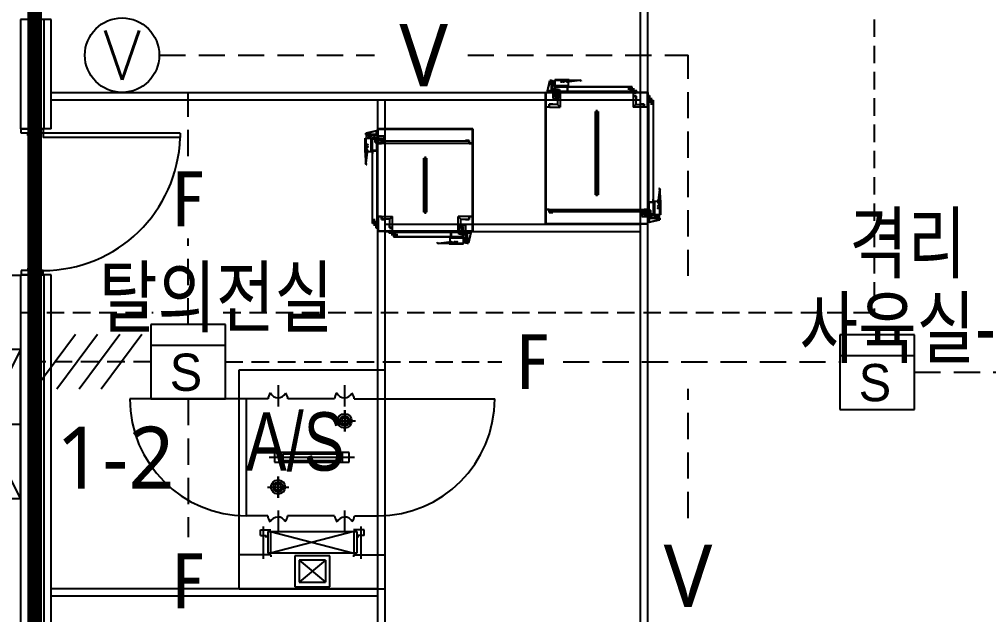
# Model space of a CAD drawing. Header units: millimetres. Extents: x 1710 to 94914, y 1329 to 63037.
# Drawn here: x 25674 to 32318, y 38617 to 42694 of the extents above; entities that cross this region are included whole.
import ezdxf
from ezdxf.enums import TextEntityAlignment as Align

# ---------------------------------------------------------------- set-up
doc = ezdxf.new("R2010")
doc.units = ezdxf.units.MM
doc.header["$LTSCALE"] = 120
doc.linetypes.add('HIDDENX2', pattern=[0.75, 0.5, -0.25])
for name, color, linetype in [('2구역', 6, 'Continuous'), ('6구역', 51, 'Continuous'), ('ARCH', 9, 'Continuous'), ('DET', 2, 'Continuous'), ('DET-S', 2, 'Continuous'), ('exit-l', 3, 'Continuous'), ('fire', 2, 'Continuous'), ('fire-l', 4, 'Continuous'), ('STROBE', 1, 'Continuous')]:
    doc.layers.add(name, color=color, linetype=linetype)
doc.styles.add('GHD', font='')
doc.styles.add('ghs', font='')
doc.styles.get("Standard").update_dxf_attribs({"font": 'SIMPLEX.shx'})
doc.styles.add('SUKWOO', font='malgun.ttf')
doc.styles.add('돋움', font='')
doc.styles.get('GHD').set_extended_font_data('Dotum')
doc.styles.get('ghs').set_extended_font_data('Dotum')
doc.styles.get('돋움').set_extended_font_data('DotumChe')

# ---------------------------------------------------------------- blocks, each defined once
blk = doc.blocks.new('e-01')
at = {"layer": 'DET'}
for p, q in [((1.5, 1.5), (-1.5, 1.5)), ((-1.5, 1.5), (-1.5, -1.5)), ((1.5, -1.5), (1.5, 1.5)), ((1.5, 0.66), (-1.5, 0.66))]:
    blk.add_line(p, q, dxfattribs=at)
at = {"layer": 'DET-S'}
blk.add_line((-1.5, -1.5), (1.5, -1.5), dxfattribs=at)
at = {"layer": 'DET', "color": 1, "style": 'ghs'}
blk.add_text('S', height=1.5, dxfattribs=at).set_placement((-0.745, -1.172))
blk = doc.blocks.new('e-22')
at = {"layer": 'fire', "lineweight": -3}
for p, q in [((4, 4), (-4, 4)), ((-4, 4), (-4, 0)), ((-4, 0), (4, 4)), ((4, 0), (-4, 4)), ((0, 4), (0, 0)), ((4, 0), (4, 4)), ((-4, 0), (4, 0))]:
    blk.add_line(p, q, dxfattribs=at)
blk = doc.blocks.new('e-31')
at = {"layer": 'fire'}
for p, q in [((-1.5, 0), (-1.5, 3)), ((-1.5, 3), (1.5, 3)), ((1.5, 3), (1.5, 0)), ((-1, 0.5), (-1, 2.5)), ((-1, 2.5), (1, 2.5)), ((0, 1.833), (0, 2.5)), ((1, 2.5), (1, 0.5)), ((-1, 1.833), (1, 1.833)), ((1, 0.5), (-1, 0.5)), ((1.5, 0), (-1.5, 0))]:
    blk.add_line(p, q, dxfattribs=at)
blk = doc.blocks.new('01')
at = {"layer": 'fire'}
for p, q in [((-0.079, 1.25), (-1.937, -1.25)), ((0.929, 1.25), (-0.929, -1.25)), ((1.937, 1.25), (0.079, -1.25)), ((2.944, 1.25), (1.087, -1.25))]:
    blk.add_line(p, q, dxfattribs=at)
blk = doc.blocks.new('e-07')
at = {"layer": 'fire'}
blk.add_circle((0, 1.5), 1.5, dxfattribs=at)
at = {"layer": 'STROBE'}
blk.add_line((0, 3), (0, 2.99), dxfattribs=at)
at = {"layer": 'fire', "color": 1}
blk.add_text('V', height=2, dxfattribs=at).set_placement((0, 1.5), align=Align.MIDDLE)

msp = doc.modelspace()

# ---------------------------------------------------------------- linework, layer by layer
at = {"layer": '2구역', "linetype": 'Continuous', "const_width": 100, "elevation": 0}
msp.add_lwpolyline([(25778.8, 44357), (25778.8, 35920.8), (37056.3, 35920.8), (37056.3, 44357)], close=True, dxfattribs=at)
at = {"layer": '6구역', "linetype": 'Continuous', "const_width": 100, "elevation": 0}
msp.add_lwpolyline([(60281.3, 31994.2), (50381.3, 31994.2), (50381.3, 35944.2), (52581.3, 35944.2), (52581.3, 42084.2), (40531.3, 42084.2), (40531.3, 44357), (37056.3, 44357), (37056.3, 37968.3), (36105.3, 37968.3), (36105.3, 35920.8), (25778.8, 35920.8), (25778.8, 44357)], dxfattribs=at)
at = {"layer": 'ARCH', "color": 9}
for p, q in [((29931.3, 37944.2, 0), (29931.3, 44244.2, 0)), ((29981.3, 37994.2, 0), (29981.3, 44194.2, 0)), ((25681.3, 42694.2, 0), (25681.3, 41944.2, 0)), ((25841.3, 42694.2, 0), (25681.3, 42694.2, 0)), ((25841.3, 42694.2, 0), (25841.3, 41944.2, 0)), ((25891.3, 42694.2, 0), (25841.3, 42694.2, 0)), ((25891.3, 41944.2, 0), (25891.3, 42694.2, 0)), ((25891.3, 41944.2, 0), (25891.3, 42694.2, 0)), ((29294.3, 42204.2, 0), (29310.3, 42276.2, 0)), ((29294.3, 42204.2, 0), (29310.3, 42259.2, 0)), ((29320.3, 42276.2, 0), (29310.3, 42276.2, 0)), ((29320.3, 42259.2, 0), (29310.3, 42259.2, 0)), ((29320.3, 42204.2, 0), (29320.3, 42276.2, 0)), ((29320.3, 42275.2, 0), (29328.3, 42275.2, 0)), ((29320.3, 42204.2, 0), (29320.3, 42259.2, 0)), ((29320.3, 42258.2, 0), (29328.3, 42258.2, 0)), ((29322.3, 42275.2, 0), (29322.3, 42260.2, 0)), ((29322.3, 42258.2, 0), (29322.3, 42243.2, 0)), ((29325.3, 42260.2, 0), (29333.3, 42260.2, 0)), ((29326.3, 42260.2, 0), (29326.3, 42204.2, 0)), ((29328.3, 42275.2, 0), (29336.1, 42271.3, 0)), ((29328.3, 42260.2, 0), (29336.1, 42264.1, 0)), ((29328.3, 42258.2, 0), (29336.1, 42254.3, 0)), ((29328.3, 42256.9, 0), (29344.3, 42256.9, 0)), ((29443.3, 42280.9, 0), (29344.3, 42280.9, 0)), ((29438.3, 42280.9, 0), (29344.3, 42280.9, 0)), ((29344.3, 42280.9, 0), (29344.3, 42232.9, 0)), ((29344.3, 42275.6, 0), (29349.3, 42277.9, 0)), ((29349.3, 42277.9, 0), (29406.3, 42277.9, 0)), ((29406.3, 42277.9, 0), (29438.3, 42260.9, 0)), ((29438.3, 42232.9, 0), (29438.3, 42280.9, 0)), ((29443.3, 42265.9, 0), (29438.3, 42260.9, 0)), ((29443.3, 42280.9, 0), (29515.3, 42278.9, 0)), ((29515.3, 42274.9, 0), (29443.3, 42265.9, 0)), ((29525.3, 42273.9, 0), (29515.3, 42278.9, 0)), ((29525.3, 42270.9, 0), (29515.3, 42274.9, 0)), ((29525.3, 42273.9, 0), (29525.3, 42270.9, 0)), ((25891.3, 42194.2, 0), (29931.3, 42194.2, 0)), ((29281.3, 42194.2, 0), (29981.3, 42194.2, 0)), ((29281.3, 41393, 0), (29281.3, 42194.2, 0)), ((29281.3, 42194.2, 0), (29381.3, 42194.2, 0)), ((29980.1, 42193, 0), (29282.5, 42193, 0)), ((29282.5, 42193, 0), (29282.5, 41393, 0)), ((29380.1, 42193, 0), (29282.5, 42193, 0)), ((29329.3, 42204.2, 0), (29294.3, 42204.2, 0)), ((29294.3, 42204.2, 0), (29294.3, 42194.2, 0)), ((29299.3, 42204.2, 0), (29325.3, 42204.2, 0)), ((29299.3, 42204.2, 0), (29325.3, 42204.2, 0)), ((29334.3, 42204.2, 0), (29299.3, 42204.2, 0)), ((29299.3, 42204.2, 0), (29299.3, 42194.2, 0)), ((29320.3, 42243.2, 0), (29328.3, 42243.2, 0)), ((29325.6, 42219.2, 0), (29355.8, 42219.2, 0)), ((29326.3, 42243.2, 0), (29326.3, 42204.2, 0)), ((29328.3, 42243.2, 0), (29336.1, 42247.1, 0)), ((29329.3, 42194.2, 0), (29329.3, 42204.2, 0)), ((29331.8, 42193, 0), (29371.8, 42193, 0)), ((29331.8, 42193, 0), (29371.8, 42193, 0)), ((29331.8, 42153, 0), (29331.8, 42193, 0)), ((29334.3, 42194.2, 0), (29334.3, 42204.2, 0)), ((29341.4, 42238.9, 0), (29344.3, 42238.9, 0)), ((29344.3, 42241.9, 0), (29438.3, 42241.9, 0)), ((29344.3, 42232.9, 0), (29864.3, 42232.9, 0)), ((29344.3, 42200.9, 0), (29344.3, 42232.9, 0)), ((29344.3, 42232.9, 0), (29438.3, 42232.9, 0)), ((29344.3, 42200.9, 0), (29344.3, 42163.9, 0)), ((29359.3, 42200.9, 0), (29344.3, 42200.9, 0)), ((29863.1, 42231.7, 0), (29345.5, 42231.7, 0)), ((29345.5, 42231.7, 0), (29345.5, 42202.1, 0)), ((29345.5, 42202.1, 0), (29863.1, 42202.1, 0)), ((29346.3, 42208.1, 0), (29346.3, 42196.2, 0)), ((29358.1, 42214.6, 0), (29366.1, 42214.6, 0)), ((29358.1, 42214.6, 0), (29358.1, 42200.9, 0)), ((29359.3, 42213.4, 0), (29359.3, 42200.9, 0)), ((29366.1, 42213.4, 0), (29359.3, 42213.4, 0)), ((29359.3, 42212.2, 0), (29359.3, 42213.4, 0)), ((29359.3, 42213.4, 0), (29375.5, 42213.4, 0)), ((29374.3, 42212.2, 0), (29359.3, 42212.2, 0)), ((29359.3, 42163.9, 0), (29359.3, 42200.9, 0)), ((29366.1, 42214.6, 0), (29366.1, 42213.4, 0)), ((29371.8, 42193, 0), (29371.8, 42153, 0)), ((29374.3, 42200.9, 0), (29374.3, 42212.2, 0)), ((29431.3, 42200.9, 0), (29374.3, 42200.9, 0)), ((29375.5, 42213.4, 0), (29375.5, 42202.1, 0)), ((29375.5, 42202.1, 0), (29430.1, 42202.1, 0)), ((29380.1, 42170.4, 0), (29380.1, 42193, 0)), ((29381.3, 42194.2, 0), (29381.3, 42169.2, 0)), ((29430.1, 42202.1, 0), (29430.1, 42231.7, 0)), ((29430.1, 42231.7, 0), (29450.1, 42231.7, 0)), ((29450.1, 42230.5, 0), (29431.3, 42230.5, 0)), ((29431.3, 42230.5, 0), (29431.3, 42200.9, 0)), ((29450.1, 42231.7, 0), (29450.1, 42230.5, 0)), ((29857.3, 42193, 0), (29836.8, 42193, 0)), ((29844.3, 42219.2, 0), (29890.8, 42219.2, 0)), ((29981.3, 42194.2, 0), (29857.3, 42194.2, 0)), ((29858.5, 42193, 0), (29980.1, 42193, 0)), ((29862.6, 42219.2, 0), (29869.3, 42219.2, 0)), ((29863.1, 42202.1, 0), (29863.1, 42231.7, 0)), ((29864.3, 42232.9, 0), (29864.3, 42200.9, 0)), ((29875.3, 42232.2, 0), (29864.3, 42232.2, 0)), ((29864.3, 42232.2, 0), (29864.3, 42206.2, 0)), ((29875.3, 42232.2, 0), (29864.3, 42232.2, 0)), ((29864.3, 42232.2, 0), (29864.3, 42206.2, 0)), ((29864.3, 42206.2, 0), (29875.3, 42206.2, 0)), ((29865.3, 42194.2, 0), (29865.3, 42206.2, 0)), ((29865.3, 42194.2, 0), (29874.3, 42194.2, 0)), ((29874.3, 42194.2, 0), (29874.3, 42206.2, 0)), ((29880.8, 42204.2, 0), (29874.3, 42204.2, 0)), ((29881.3, 42195.2, 0), (29874.3, 42195.2, 0)), ((29909.3, 42194.2, 0), (29874.3, 42194.2, 0)), ((29909.3, 42194.2, 0), (29874.3, 42194.2, 0)), ((29909.3, 42194.2, 0), (29874.3, 42194.2, 0)), ((29875.3, 42206.2, 0), (29875.3, 42232.2, 0)), ((29968.3, 42194.2, 0), (29879.3, 42194.2, 0)), ((29968.3, 42194.2, 0), (29879.3, 42194.2, 0)), ((29968.3, 42194.2, 0), (29879.3, 42194.2, 0)), ((29906.8, 42205.2, 0), (29881.3, 42205.2, 0)), ((29881.3, 42205.2, 0), (29881.3, 42194.2, 0)), ((29881.3, 42194.2, 0), (29881.3, 42169.2, 0)), ((29881.3, 42194.2, 0), (29906.8, 42194.2, 0)), ((29881.3, 42194.2, 0), (29906.8, 42194.2, 0)), ((29882.5, 42170.4, 0), (29882.5, 42193, 0)), ((29894.3, 42210.1, 0), (29894.3, 42185.4, 0)), ((29906.8, 42194.2, 0), (29906.8, 42205.2, 0)), ((29906.8, 42194.2, 0), (29906.8, 42205.2, 0)), ((29980.1, 42094.2, 0), (29980.1, 42193, 0)), ((29981.3, 42194.2, 0), (29981.3, 42093, 0)), ((25891.3, 42144.2, 0), (29931.3, 42144.2, 0)), ((28131.3, 35944.2, 0), (28131.3, 42144.2, 0)), ((28181.3, 35944.2, 0), (28181.3, 42144.2, 0)), ((29371.8, 42153, 0), (29331.8, 42153, 0)), ((29344.3, 42163.9, 0), (29359.3, 42163.9, 0)), ((29347.3, 42171.5, 0), (29347.3, 42177.5, 0)), ((29356.3, 42177.5, 0), (29356.3, 42171.5, 0)), ((29360.1, 42145.4, 0), (29360.1, 42170.4, 0)), ((29360.1, 42170.4, 0), (29380.1, 42170.4, 0)), ((29361.3, 42145.4, 0), (29360.1, 42145.4, 0)), ((29381.3, 42169.2, 0), (29361.3, 42169.2, 0)), ((29361.3, 42169.2, 0), (29361.3, 42145.4, 0)), ((29363.3, 42168.2, 0), (29363.3, 42111, 0)), ((29381.3, 42168.2, 0), (29363.3, 42168.2, 0)), ((29381.3, 42168.2, 0), (29381.3, 42093, 0)), ((29381.3, 42168.2, 0), (29381.3, 42093, 0)), ((29881.3, 42169.2, 0), (29901.3, 42169.2, 0)), ((29881.3, 42168.2, 0), (29881.3, 42093, 0)), ((29881.3, 42168.2, 0), (29899.3, 42168.2, 0)), ((29902.5, 42170.4, 0), (29882.5, 42170.4, 0)), ((29899.3, 42168.2, 0), (29899.3, 42111, 0)), ((29901.3, 42169.2, 0), (29901.3, 42145.4, 0)), ((29901.3, 42145.4, 0), (29902.5, 42145.4, 0)), ((29902.5, 42145.4, 0), (29902.5, 42170.4, 0)), ((29997.2, 42160, 0), (29972.5, 42160, 0)), ((29981.3, 42172.5, 0), (29992.3, 42172.5, 0)), ((29981.3, 42147, 0), (29981.3, 42172.5, 0)), ((29981.3, 42172.5, 0), (29992.3, 42172.5, 0)), ((29981.3, 42147, 0), (29981.3, 42172.5, 0)), ((29992.3, 42147, 0), (29981.3, 42147, 0)), ((29981.3, 42131, 0), (29981.3, 42140, 0)), ((29981.3, 42140, 0), (29993.3, 42140, 0)), ((29981.3, 42131, 0), (29993.3, 42131, 0)), ((29982.3, 42147, 0), (29982.3, 42140, 0)), ((30020, 42130, 0), (29988, 42130, 0)), ((29989.2, 42128.8, 0), (30018.8, 42128.8, 0)), ((29989.2, 41357.2, 0), (29989.2, 42128.8, 0)), ((29991.3, 42146.4, 0), (29991.3, 42140, 0)), ((29992.3, 42172.5, 0), (29992.3, 42147, 0)), ((29993.3, 42141, 0), (30019.3, 42141, 0)), ((29993.3, 42130, 0), (29993.3, 42141, 0)), ((30019.3, 42130, 0), (29993.3, 42130, 0)), ((30019.3, 42130, 0), (29993.3, 42130, 0)), ((30006.3, 42110, 0), (30006.3, 42156.4, 0)), ((30006.3, 42128.2, 0), (30006.3, 42134.9, 0)), ((30018.8, 42128.8, 0), (30018.8, 41357.2, 0)), ((30019.3, 42141, 0), (30019.3, 42130, 0)), ((30019.3, 42141, 0), (30019.3, 42130, 0)), ((30020, 41356, 0), (30020, 42130, 0)), ((29282.5, 42094.2, 0), (29305.1, 42094.2, 0)), ((29306.3, 42093, 0), (29282.5, 42093, 0)), ((29305.1, 42114.2, 0), (29331.3, 42114.2, 0)), ((29305.1, 42094.2, 0), (29305.1, 42114.2, 0)), ((29306.3, 42113, 0), (29306.3, 42093, 0)), ((29331.3, 42113, 0), (29306.3, 42113, 0)), ((29306.3, 42111, 0), (29306.3, 42093, 0)), ((29363.3, 42111, 0), (29307.3, 42111, 0)), ((29307.3, 42093, 0), (29307.3, 42111, 0)), ((29307.3, 42093, 0), (29381.3, 42093, 0)), ((29307.3, 42093, 0), (29381.3, 42093, 0)), ((29331.3, 42114.2, 0), (29331.3, 42113, 0)), ((29381.3, 42093, 0), (29363.3, 42111, 0)), ((29381.3, 42093, 0), (29363.3, 42111, 0)), ((29622.1, 42063.2, 0), (29640.6, 42063.2, 0)), ((29622.1, 41493.5, 0), (29622.1, 42063.2, 0)), ((29631.3, 41482.9, 0), (29631.3, 42073.8, 0)), ((29640.6, 42063.2, 0), (29640.6, 41493.5, 0)), ((29881.3, 42093, 0), (29899.3, 42111, 0)), ((29955.3, 42093, 0), (29881.3, 42093, 0)), ((29899.3, 42111, 0), (29955.3, 42111, 0)), ((29931.3, 42114.2, 0), (29957.5, 42114.2, 0)), ((29931.3, 42113, 0), (29931.3, 42114.2, 0)), ((29956.3, 42113, 0), (29931.3, 42113, 0)), ((29955.3, 42093, 0), (29955.3, 42111, 0)), ((29956.3, 42093, 0), (29956.3, 42113, 0)), ((29956.3, 42093, 0), (29956.3, 42111, 0)), ((29981.3, 42093, 0), (29956.3, 42093, 0)), ((29957.5, 42114.2, 0), (29957.5, 42094.2, 0)), ((29957.5, 42094.2, 0), (29980.1, 42094.2, 0)), ((29622.1, 42050.3, 0), (29640.6, 42050.3, 0)), ((29625.3, 42047.1, 0), (29637.4, 42047.1, 0)), ((29625.3, 41509.6, 0), (29625.3, 42047.1, 0)), ((29637.4, 42047.1, 0), (29637.4, 41509.6, 0)), ((25841.3, 41944.2, 0), (25681.3, 41944.2, 0)), ((25686.3, 41944.2, 0), (25836.3, 41944.2, 0)), ((25686.3, 41914.2, 0), (25686.3, 41944.2, 0)), ((25686.3, 41944.2, 0), (25836.3, 41944.2, 0)), ((25686.3, 41914.2, 0), (25686.3, 41944.2, 0)), ((25836.3, 41944.2, 0), (25836.3, 41914.2, 0)), ((25836.3, 41944.2, 0), (25836.3, 41914.2, 0)), ((25891.3, 41944.2, 0), (25841.3, 41944.2, 0)), ((28121.3, 41931.2, 0), (28049.3, 41915.2, 0)), ((28121.3, 41931.2, 0), (28066.3, 41915.2, 0)), ((28121.3, 41931.2, 0), (28131.3, 41931.2, 0)), ((28121.3, 41896.2, 0), (28121.3, 41931.2, 0)), ((28121.3, 41926.2, 0), (28131.3, 41926.2, 0)), ((28121.3, 41891.2, 0), (28121.3, 41926.2, 0)), ((28121.3, 41926.2, 0), (28121.3, 41900.2, 0)), ((28121.3, 41926.2, 0), (28121.3, 41900.2, 0)), ((28781.3, 41944.2, 0), (28131.3, 41944.2, 0)), ((28131.3, 41944.2, 0), (28131.3, 41844.2, 0)), ((28131.3, 41931.2, 0), (28131.3, 41896.2, 0)), ((28131.3, 41926.2, 0), (28131.3, 41891.2, 0)), ((28132.5, 41845.4, 0), (28132.5, 41943, 0)), ((28132.5, 41943, 0), (28780.1, 41943, 0)), ((28780.1, 41845.4, 0), (28780.1, 41943, 0)), ((28780.1, 41943, 0), (28780.1, 41845.4, 0)), ((28781.3, 41944.2, 0), (28781.3, 41844.2, 0)), ((28781.3, 41844.2, 0), (28781.3, 41944.2, 0)), ((28781.3, 41931.2, 0), (28781.3, 41896.2, 0)), ((28781.3, 41926.2, 0), (28781.3, 41891.2, 0)), ((25731.3, 41914.2, 0), (25686.3, 41914.2, 0)), ((25731.3, 41914.2, 0), (25686.3, 41914.2, 0)), ((25731.3, 41899.2, 0), (25731.3, 41914.2, 0)), ((25731.3, 41899.2, 0), (25731.3, 41914.2, 0)), ((25791.3, 41899.2, 0), (25731.3, 41899.2, 0)), ((25791.3, 41899.2, 0), (25731.3, 41899.2, 0)), ((25836.3, 41914.2, 0), (25791.3, 41914.2, 0)), ((25791.3, 41914.2, 0), (25791.3, 41899.2, 0)), ((25836.3, 41914.2, 0), (25791.3, 41914.2, 0)), ((25791.3, 41914.2, 0), (25791.3, 41899.2, 0)), ((26776.3, 41914.2, 0), (25836.3, 41914.2, 0)), ((25836.3, 41914.2, 0), (25836.3, 41884.2, 0)), ((26776.3, 41914.2, 0), (25836.3, 41914.2, 0)), ((25836.3, 41914.2, 0), (25836.3, 41884.2, 0)), ((26776.3, 41884.2, 0), (25836.3, 41884.2, 0)), ((26776.3, 41884.2, 0), (25836.3, 41884.2, 0)), ((26776.3, 41914.2, 0), (26776.3, 41884.2, 0)), ((26776.3, 41914.2, 0), (26776.3, 41884.2, 0)), ((28044.6, 41881.2, 0), (28092.6, 41881.2, 0)), ((28044.6, 41787.2, 0), (28044.6, 41881.2, 0)), ((28044.6, 41782.2, 0), (28044.6, 41881.2, 0)), ((28050, 41881.2, 0), (28047.6, 41876.2, 0)), ((28047.6, 41876.2, 0), (28047.6, 41819.2, 0)), ((28049.3, 41905.2, 0), (28049.3, 41915.2, 0)), ((28121.3, 41905.2, 0), (28049.3, 41905.2, 0)), ((28050.3, 41905.2, 0), (28050.3, 41897.2, 0)), ((28050.3, 41903.2, 0), (28065.3, 41903.2, 0)), ((28050.3, 41897.2, 0), (28054.3, 41889.4, 0)), ((28065.3, 41897.2, 0), (28061.4, 41889.4, 0)), ((28065.3, 41900.2, 0), (28065.3, 41892.2, 0)), ((28065.3, 41899.2, 0), (28121.3, 41899.2, 0)), ((28066.3, 41905.2, 0), (28066.3, 41915.2, 0)), ((28121.3, 41905.2, 0), (28066.3, 41905.2, 0)), ((28067.3, 41905.2, 0), (28067.3, 41897.2, 0)), ((28067.3, 41903.2, 0), (28082.3, 41903.2, 0)), ((28067.3, 41897.2, 0), (28071.3, 41889.4, 0)), ((28068.6, 41897.2, 0), (28068.6, 41881.2, 0)), ((28082.3, 41897.2, 0), (28078.4, 41889.4, 0)), ((28082.3, 41905.2, 0), (28082.3, 41897.2, 0)), ((28082.3, 41899.2, 0), (28121.3, 41899.2, 0)), ((28083.6, 41881.2, 0), (28083.6, 41787.2, 0)), ((28086.6, 41884.2, 0), (28086.6, 41881.2, 0)), ((28092.6, 41881.2, 0), (28092.6, 41787.2, 0)), ((28124.6, 41881.2, 0), (28092.6, 41881.2, 0)), ((28092.6, 41881.2, 0), (28092.6, 41307.2, 0)), ((28093.8, 41880, 0), (28123.4, 41880, 0)), ((28093.8, 41308.4, 0), (28093.8, 41880, 0)), ((28106.3, 41899.9, 0), (28106.3, 41869.8, 0)), ((28110.9, 41867.4, 0), (28124.6, 41867.4, 0)), ((28110.9, 41867.4, 0), (28110.9, 41859.4, 0)), ((28110.9, 41859.4, 0), (28112.1, 41859.4, 0)), ((28112.1, 41866.2, 0), (28112.1, 41850, 0)), ((28113.3, 41866.2, 0), (28112.1, 41866.2, 0)), ((28112.1, 41859.4, 0), (28112.1, 41866.2, 0)), ((28112.1, 41866.2, 0), (28124.6, 41866.2, 0)), ((28113.3, 41851.2, 0), (28113.3, 41866.2, 0)), ((28117.5, 41879.2, 0), (28129.3, 41879.2, 0)), ((28131.3, 41896.2, 0), (28121.3, 41896.2, 0)), ((28131.3, 41891.2, 0), (28121.3, 41891.2, 0)), ((28123.4, 41880, 0), (28123.4, 41308.4, 0)), ((28124.6, 41866.2, 0), (28124.6, 41881.2, 0)), ((28124.6, 41881.2, 0), (28161.6, 41881.2, 0)), ((28161.6, 41866.2, 0), (28124.6, 41866.2, 0)), ((28172.5, 41893.7, 0), (28132.5, 41893.7, 0)), ((28132.5, 41893.7, 0), (28132.5, 41853.7, 0)), ((28154, 41878.2, 0), (28148, 41878.2, 0)), ((28148, 41869.2, 0), (28154, 41869.2, 0)), ((28180.1, 41865.4, 0), (28155.1, 41865.4, 0)), ((28155.1, 41865.4, 0), (28155.1, 41845.4, 0)), ((28156.3, 41844.2, 0), (28156.3, 41864.2, 0)), ((28156.3, 41864.2, 0), (28180.1, 41864.2, 0)), ((28156.3, 41862.2, 0), (28756.3, 41862.2, 0)), ((28156.3, 41844.2, 0), (28156.3, 41862.2, 0)), ((28161.6, 41881.2, 0), (28161.6, 41866.2, 0)), ((28172.5, 41853.7, 0), (28172.5, 41893.7, 0)), ((28175.1, 41870.4, 0), (28175.1, 41855, 0)), ((28180.1, 41864.2, 0), (28180.1, 41865.4, 0)), ((28757.5, 41865.4, 0), (28732.5, 41865.4, 0)), ((28732.5, 41864.2, 0), (28732.5, 41865.4, 0)), ((28732.5, 41864.2, 0), (28756.3, 41864.2, 0)), ((28737.5, 41868.6, 0), (28737.5, 41858, 0)), ((28756.3, 41864.2, 0), (28756.3, 41844.2, 0)), ((28756.3, 41862.2, 0), (28756.3, 41844.2, 0)), ((28757.5, 41845.4, 0), (28757.5, 41865.4, 0)), ((28047.6, 41819.2, 0), (28064.6, 41787.2, 0)), ((28093.8, 41795.4, 0), (28093.8, 41775.4, 0)), ((28123.4, 41795.4, 0), (28093.8, 41795.4, 0)), ((28095, 41794.2, 0), (28124.6, 41794.2, 0)), ((28095, 41775.4, 0), (28095, 41794.2, 0)), ((28112.1, 41850, 0), (28123.4, 41850, 0)), ((28124.6, 41851.2, 0), (28113.3, 41851.2, 0)), ((28123.4, 41850, 0), (28123.4, 41795.4, 0)), ((28124.6, 41794.2, 0), (28124.6, 41851.2, 0)), ((28131.3, 41844.2, 0), (28156.3, 41844.2, 0)), ((28132.5, 41853.7, 0), (28172.5, 41853.7, 0)), ((28155.1, 41845.4, 0), (28132.5, 41845.4, 0)), ((28756.3, 41844.2, 0), (28156.3, 41844.2, 0)), ((28781.3, 41844.2, 0), (28756.3, 41844.2, 0)), ((28756.3, 41844.2, 0), (28781.3, 41844.2, 0)), ((28780.1, 41845.4, 0), (28757.5, 41845.4, 0)), ((28780.1, 41244.2, 0), (28780.1, 41844.2, 0)), ((28781.3, 41844.2, 0), (28781.3, 41243, 0)), ((28092.6, 41787.2, 0), (28044.6, 41787.2, 0)), ((28044.6, 41782.2, 0), (28046.6, 41710.2, 0)), ((28050.6, 41710.2, 0), (28059.6, 41782.2, 0)), ((28059.6, 41782.2, 0), (28064.6, 41787.2, 0)), ((28093.8, 41775.4, 0), (28095, 41775.4, 0)), ((28447.1, 41743.7, 0), (28465.6, 41743.7, 0)), ((28447.1, 41374, 0), (28447.1, 41743.7, 0)), ((28447.1, 41730.8, 0), (28465.6, 41730.8, 0)), ((28450.3, 41727.6, 0), (28462.4, 41727.6, 0)), ((28450.3, 41390.2, 0), (28450.3, 41727.6, 0)), ((28456.3, 41754.3, 0), (28456.3, 41363.5, 0)), ((28462.4, 41727.6, 0), (28462.4, 41390.2, 0)), ((28465.6, 41743.7, 0), (28465.6, 41374, 0)), ((28051.6, 41700.2, 0), (28046.6, 41710.2, 0)), ((28054.6, 41700.2, 0), (28050.6, 41710.2, 0)), ((28051.6, 41700.2, 0), (28054.6, 41700.2, 0)), ((30062, 41527, 0), (30053, 41455, 0)), ((30061, 41537, 0), (30058, 41537, 0)), ((30058, 41537, 0), (30062, 41527, 0)), ((30061, 41537, 0), (30066, 41527, 0)), ((30068, 41455, 0), (30066, 41527, 0)), ((29640.6, 41506.4, 0), (29622.1, 41506.4, 0)), ((29640.6, 41493.5, 0), (29622.1, 41493.5, 0)), ((29637.4, 41509.6, 0), (29625.3, 41509.6, 0)), ((30017.6, 41461.8, 0), (30017.6, 41443, 0)), ((30018.8, 41461.8, 0), (30017.6, 41461.8, 0)), ((30018.8, 41441.8, 0), (30018.8, 41461.8, 0)), ((29281.3, 41293, 0), (29281.3, 41393, 0)), ((29306.3, 41393, 0), (29281.3, 41393, 0)), ((29281.3, 41393, 0), (29281.3, 41293, 0)), ((29281.4, 41393, 0), (29306.3, 41393, 0)), ((29282.5, 41391.8, 0), (29282.5, 41294.2, 0)), ((29282.5, 41294.2, 0), (29282.5, 41391.8, 0)), ((29282.5, 41391.8, 0), (29305.1, 41391.8, 0)), ((29305.1, 41391.8, 0), (29305.1, 41371.8, 0)), ((29306.3, 41393, 0), (29956.3, 41393, 0)), ((29306.3, 41375, 0), (29306.3, 41393, 0)), ((29306.3, 41373, 0), (29306.3, 41393, 0)), ((29956.3, 41393, 0), (29956.3, 41375, 0)), ((29981.3, 41393, 0), (29956.3, 41393, 0)), ((29956.3, 41393, 0), (29956.3, 41373, 0)), ((29957.5, 41371.8, 0), (29957.5, 41391.8, 0)), ((29957.5, 41391.8, 0), (29980.1, 41391.8, 0)), ((29980.1, 41391.8, 0), (29980.1, 41294.2, 0)), ((29981.3, 41293, 0), (29981.3, 41393, 0)), ((29988, 41443, 0), (29988, 41386, 0)), ((30017.6, 41443, 0), (29988, 41443, 0)), ((29989.2, 41441.8, 0), (30018.8, 41441.8, 0)), ((29989.2, 41387.2, 0), (29989.2, 41441.8, 0)), ((30020, 41450, 0), (30068, 41450, 0)), ((30020, 41356, 0), (30020, 41450, 0)), ((30029, 41356, 0), (30029, 41450, 0)), ((30053, 41455, 0), (30048, 41450, 0)), ((30065, 41418, 0), (30048, 41450, 0)), ((30065, 41361, 0), (30065, 41418, 0)), ((30068, 41455, 0), (30068, 41356, 0)), ((30068, 41450, 0), (30068, 41356, 0)), ((28106.3, 41327.2, 0), (28106.3, 41280.8, 0)), ((28131.3, 41344.2, 0), (28156.3, 41344.2, 0)), ((28131.3, 41243, 0), (28131.3, 41344.2, 0)), ((28132.5, 41343, 0), (28132.5, 41244.2, 0)), ((28155.1, 41343, 0), (28132.5, 41343, 0)), ((28155.1, 41323, 0), (28155.1, 41343, 0)), ((28156.3, 41344.2, 0), (28156.3, 41326.2, 0)), ((28156.3, 41344.2, 0), (28156.3, 41324.2, 0)), ((28157.3, 41344.2, 0), (28231.3, 41344.2, 0)), ((28157.3, 41344.2, 0), (28157.3, 41326.2, 0)), ((28213.3, 41326.2, 0), (28157.3, 41326.2, 0)), ((28231.3, 41344.2, 0), (28213.3, 41326.2, 0)), ((28213.3, 41269, 0), (28213.3, 41326.2, 0)), ((28231.3, 41269, 0), (28231.3, 41344.2, 0)), ((28465.6, 41386.9, 0), (28447.1, 41386.9, 0)), ((28465.6, 41374, 0), (28447.1, 41374, 0)), ((28462.4, 41390.2, 0), (28450.3, 41390.2, 0)), ((28755.3, 41344.2, 0), (28681.3, 41344.2, 0)), ((28681.3, 41269, 0), (28681.3, 41344.2, 0)), ((28681.3, 41344.2, 0), (28699.3, 41326.2, 0)), ((28681.3, 41344.2, 0), (28699.3, 41326.2, 0)), ((28681.3, 41269, 0), (28681.3, 41344.2, 0)), ((28755.3, 41344.2, 0), (28681.3, 41344.2, 0)), ((28699.3, 41326.2, 0), (28755.3, 41326.2, 0)), ((28699.3, 41269, 0), (28699.3, 41326.2, 0)), ((28755.3, 41344.2, 0), (28755.3, 41326.2, 0)), ((28756.3, 41326.2, 0), (28756.3, 41344.2, 0)), ((28756.3, 41344.2, 0), (28780.1, 41344.2, 0)), ((28756.3, 41324.2, 0), (28756.3, 41344.2, 0)), ((28757.5, 41343, 0), (28757.5, 41323, 0)), ((28780.1, 41343, 0), (28757.5, 41343, 0)), ((29281.3, 41311, 0), (29281.3, 41346, 0)), ((29281.3, 41306, 0), (29281.3, 41341, 0)), ((29305.1, 41371.8, 0), (29330.1, 41371.8, 0)), ((29956.3, 41375, 0), (29306.3, 41375, 0)), ((29330.1, 41373, 0), (29306.3, 41373, 0)), ((29325.1, 41368.7, 0), (29325.1, 41379.2, 0)), ((29330.1, 41373, 0), (29330.1, 41371.8, 0)), ((29956.3, 41373, 0), (29932.5, 41373, 0)), ((29932.5, 41373, 0), (29932.5, 41371.8, 0)), ((29932.5, 41371.8, 0), (29957.5, 41371.8, 0)), ((29937.5, 41366.9, 0), (29937.5, 41382.3, 0)), ((29940.1, 41383.5, 0), (29940.1, 41343.5, 0)), ((29980.1, 41383.5, 0), (29940.1, 41383.5, 0)), ((29940.1, 41343.5, 0), (29980.1, 41343.5, 0)), ((29951, 41371, 0), (29988, 41371, 0)), ((29951, 41356, 0), (29951, 41371, 0)), ((29988, 41356, 0), (29951, 41356, 0)), ((29964.6, 41368, 0), (29958.6, 41368, 0)), ((29958.6, 41359, 0), (29964.6, 41359, 0)), ((29980.1, 41343.5, 0), (29980.1, 41383.5, 0)), ((29981.3, 41346, 0), (29991.3, 41346, 0)), ((29981.3, 41311, 0), (29981.3, 41346, 0)), ((29981.3, 41341, 0), (29991.3, 41341, 0)), ((29981.3, 41306, 0), (29981.3, 41341, 0)), ((29995.2, 41358, 0), (29983.4, 41358, 0)), ((29988, 41386, 0), (29999.3, 41386, 0)), ((30000.5, 41371, 0), (29988, 41371, 0)), ((29988, 41371, 0), (29988, 41356, 0)), ((30001.7, 41369.8, 0), (29988, 41369.8, 0)), ((29988, 41356, 0), (30020, 41356, 0)), ((30000.5, 41387.2, 0), (29989.2, 41387.2, 0)), ((30018.8, 41357.2, 0), (29989.2, 41357.2, 0)), ((29991.3, 41346, 0), (29991.3, 41311, 0)), ((29991.3, 41341, 0), (29991.3, 41306, 0)), ((30030.3, 41338, 0), (29991.3, 41338, 0)), ((30047.3, 41338, 0), (29991.3, 41338, 0)), ((29991.3, 41311, 0), (29991.3, 41337, 0)), ((29991.3, 41311, 0), (29991.3, 41337, 0)), ((29991.3, 41332, 0), (30046.3, 41332, 0)), ((29991.3, 41332, 0), (30063.3, 41332, 0)), ((29999.3, 41386, 0), (29999.3, 41371, 0)), ((29999.3, 41371, 0), (30000.5, 41371, 0)), ((30000.5, 41371, 0), (30000.5, 41387.2, 0)), ((30000.5, 41377.8, 0), (30000.5, 41371, 0)), ((30001.7, 41377.8, 0), (30000.5, 41377.8, 0)), ((30001.7, 41369.8, 0), (30001.7, 41377.8, 0)), ((30006.3, 41337.3, 0), (30006.3, 41367.5, 0)), ((30068, 41356, 0), (30020, 41356, 0)), ((30026, 41353, 0), (30026, 41356, 0)), ((30030.3, 41340, 0), (30034.3, 41347.8, 0)), ((30030.3, 41332, 0), (30030.3, 41340, 0)), ((30045.3, 41334, 0), (30030.3, 41334, 0)), ((30045.3, 41340, 0), (30041.4, 41347.8, 0)), ((30044, 41340, 0), (30044, 41356, 0)), ((30045.3, 41332, 0), (30045.3, 41340, 0)), ((30046.3, 41332, 0), (30046.3, 41322, 0)), ((30047.3, 41340, 0), (30051.3, 41347.8, 0)), ((30047.3, 41337, 0), (30047.3, 41345, 0)), ((30062.3, 41334, 0), (30047.3, 41334, 0)), ((30062.3, 41340, 0), (30058.4, 41347.8, 0)), ((30062.3, 41332, 0), (30062.3, 41340, 0)), ((30062.7, 41356, 0), (30065, 41361, 0)), ((30063.3, 41332, 0), (30063.3, 41322, 0)), ((28092.6, 41307.2, 0), (28124.6, 41307.2, 0)), ((28093.3, 41307.2, 0), (28119.3, 41307.2, 0)), ((28093.3, 41296.2, 0), (28093.3, 41307.2, 0)), ((28093.3, 41307.2, 0), (28119.3, 41307.2, 0)), ((28093.3, 41296.2, 0), (28093.3, 41307.2, 0)), ((28119.3, 41296.2, 0), (28093.3, 41296.2, 0)), ((28123.4, 41308.4, 0), (28093.8, 41308.4, 0)), ((28106.3, 41309, 0), (28106.3, 41302.3, 0)), ((28115.5, 41277.2, 0), (28140.2, 41277.2, 0)), ((28119.3, 41307.2, 0), (28119.3, 41296.2, 0)), ((28131.3, 41306.2, 0), (28119.3, 41306.2, 0)), ((28131.3, 41297.2, 0), (28119.3, 41297.2, 0)), ((28120.3, 41290.2, 0), (28131.3, 41290.2, 0)), ((28120.3, 41264.7, 0), (28120.3, 41290.2, 0)), ((28131.3, 41264.7, 0), (28120.3, 41264.7, 0)), ((28131.3, 41264.7, 0), (28120.3, 41264.7, 0)), ((28121.3, 41290.8, 0), (28121.3, 41297.2, 0)), ((28130.3, 41290.2, 0), (28130.3, 41297.2, 0)), ((28131.3, 41306.2, 0), (28131.3, 41297.2, 0)), ((28131.3, 41290.2, 0), (28131.3, 41264.7, 0)), ((28131.3, 41290.2, 0), (28131.3, 41264.7, 0)), ((28181.3, 41323, 0), (28155.1, 41323, 0)), ((28156.3, 41324.2, 0), (28181.3, 41324.2, 0)), ((28181.3, 41324.2, 0), (28181.3, 41323, 0)), ((28181.3, 41292.3, 0), (29931.3, 41292.3, 0)), ((28210.1, 41291.8, 0), (28210.1, 41266.8, 0)), ((28211.3, 41291.8, 0), (28210.1, 41291.8, 0)), ((28210.1, 41266.8, 0), (28230.1, 41266.8, 0)), ((28211.3, 41268, 0), (28211.3, 41291.8, 0)), ((28231.3, 41268, 0), (28211.3, 41268, 0)), ((28231.3, 41269, 0), (28213.3, 41269, 0)), ((28230.1, 41266.8, 0), (28230.1, 41244.2, 0)), ((28231.3, 41243, 0), (28231.3, 41268, 0)), ((28681.3, 41269, 0), (28699.3, 41269, 0)), ((28681.3, 41243, 0), (28681.3, 41268, 0)), ((28681.3, 41268, 0), (28701.3, 41268, 0)), ((28702.5, 41266.8, 0), (28682.5, 41266.8, 0)), ((28682.5, 41266.8, 0), (28682.5, 41244.2, 0)), ((28690.8, 41244.2, 0), (28690.8, 41284.2, 0)), ((28690.8, 41284.2, 0), (28730.8, 41284.2, 0)), ((28701.3, 41268, 0), (28701.3, 41291.8, 0)), ((28701.3, 41291.8, 0), (28702.5, 41291.8, 0)), ((28702.5, 41291.8, 0), (28702.5, 41266.8, 0)), ((28718.3, 41273.3, 0), (28703.3, 41273.3, 0)), ((28703.3, 41273.3, 0), (28703.3, 41236.3, 0)), ((28706.3, 41259.7, 0), (28706.3, 41265.7, 0)), ((28715.3, 41265.7, 0), (28715.3, 41259.7, 0)), ((28718.3, 41236.3, 0), (28718.3, 41273.3, 0)), ((28730.8, 41284.2, 0), (28730.8, 41244.2, 0)), ((28731.3, 41324.2, 0), (28756.3, 41324.2, 0)), ((28731.3, 41323, 0), (28731.3, 41324.2, 0)), ((28757.5, 41323, 0), (28731.3, 41323, 0)), ((29281.3, 41293, 0), (29981.3, 41293, 0)), ((29980.1, 41294.2, 0), (29282.5, 41294.2, 0)), ((29991.3, 41311, 0), (29981.3, 41311, 0)), ((29991.3, 41306, 0), (29981.3, 41306, 0)), ((29991.3, 41306, 0), (30046.3, 41322, 0)), ((29991.3, 41306, 0), (30063.3, 41322, 0)), ((28781.3, 41243, 0), (28131.3, 41243, 0)), ((28131.3, 41243, 0), (28255.3, 41243, 0)), ((28132.5, 41244.2, 0), (28780.1, 41244.2, 0)), ((28254.1, 41244.2, 0), (28132.5, 41244.2, 0)), ((28144.3, 41243, 0), (28233.3, 41243, 0)), ((28144.3, 41243, 0), (28233.3, 41243, 0)), ((28144.3, 41243, 0), (28233.3, 41243, 0)), ((28181.3, 41242.3, 0), (29931.3, 41242.3, 0)), ((28203.3, 41243, 0), (28238.3, 41243, 0)), ((28203.3, 41243, 0), (28238.3, 41243, 0)), ((28203.3, 41243, 0), (28238.3, 41243, 0)), ((28231.3, 41243, 0), (28205.8, 41243, 0)), ((28205.8, 41243, 0), (28205.8, 41232, 0)), ((28231.3, 41243, 0), (28205.8, 41243, 0)), ((28205.8, 41243, 0), (28205.8, 41232, 0)), ((28205.8, 41232, 0), (28231.3, 41232, 0)), ((28218.3, 41227.1, 0), (28218.3, 41251.8, 0)), ((28268.3, 41218, 0), (28221.9, 41218, 0)), ((28231.3, 41232, 0), (28231.3, 41243, 0)), ((28231.3, 41242, 0), (28238.3, 41242, 0)), ((28231.9, 41233, 0), (28238.3, 41233, 0)), ((28248.3, 41231, 0), (28237.3, 41231, 0)), ((28237.3, 41231, 0), (28237.3, 41205, 0)), ((28237.3, 41205, 0), (28248.3, 41205, 0)), ((28237.3, 41205, 0), (28248.3, 41205, 0)), ((28238.3, 41243, 0), (28238.3, 41231, 0)), ((28247.3, 41243, 0), (28238.3, 41243, 0)), ((28250.1, 41218, 0), (28243.4, 41218, 0)), ((28247.3, 41243, 0), (28247.3, 41231, 0)), ((28248.3, 41204.3, 0), (28248.3, 41236.3, 0)), ((28248.3, 41205, 0), (28248.3, 41231, 0)), ((28248.3, 41205, 0), (28248.3, 41231, 0)), ((28718.3, 41204.3, 0), (28248.3, 41204.3, 0)), ((28717.1, 41235.1, 0), (28249.5, 41235.1, 0)), ((28249.5, 41235.1, 0), (28249.5, 41205.5, 0)), ((28249.5, 41205.5, 0), (28717.1, 41205.5, 0)), ((28255.3, 41244.2, 0), (28275.8, 41244.2, 0)), ((28612.5, 41205.5, 0), (28612.5, 41206.7, 0)), ((28612.5, 41206.7, 0), (28631.3, 41206.7, 0)), ((28632.5, 41205.5, 0), (28612.5, 41205.5, 0)), ((28718.3, 41204.3, 0), (28624.3, 41204.3, 0)), ((28624.3, 41204.3, 0), (28624.3, 41156.3, 0)), ((28718.3, 41195.3, 0), (28624.3, 41195.3, 0)), ((28631.3, 41206.7, 0), (28631.3, 41236.3, 0)), ((28631.3, 41236.3, 0), (28688.3, 41236.3, 0)), ((28687.1, 41235.1, 0), (28632.5, 41235.1, 0)), ((28632.5, 41235.1, 0), (28632.5, 41205.5, 0)), ((28781.3, 41243, 0), (28681.3, 41243, 0)), ((28682.5, 41244.2, 0), (28780.1, 41244.2, 0)), ((28687.1, 41223.8, 0), (28687.1, 41235.1, 0)), ((28703.3, 41223.8, 0), (28687.1, 41223.8, 0)), ((28688.3, 41236.3, 0), (28688.3, 41225, 0)), ((28688.3, 41225, 0), (28703.3, 41225, 0)), ((28730.8, 41244.2, 0), (28690.8, 41244.2, 0)), ((28730.8, 41244.2, 0), (28690.8, 41244.2, 0)), ((28696.5, 41222.6, 0), (28696.5, 41223.8, 0)), ((28696.5, 41223.8, 0), (28703.3, 41223.8, 0)), ((28704.5, 41222.6, 0), (28696.5, 41222.6, 0)), ((28703.3, 41236.3, 0), (28718.3, 41236.3, 0)), ((28703.3, 41223.8, 0), (28703.3, 41236.3, 0)), ((28703.3, 41225, 0), (28703.3, 41223.8, 0)), ((28704.5, 41222.6, 0), (28704.5, 41236.3, 0)), ((28737, 41218, 0), (28706.9, 41218, 0)), ((28716.3, 41229.1, 0), (28716.3, 41241, 0)), ((28717.1, 41205.5, 0), (28717.1, 41235.1, 0)), ((28718.3, 41236.3, 0), (28718.3, 41204.3, 0)), ((28718.3, 41156.3, 0), (28718.3, 41204.3, 0)), ((28721.3, 41198.3, 0), (28718.3, 41198.3, 0)), ((28734.3, 41194, 0), (28726.5, 41190.1, 0)), ((28728.3, 41243, 0), (28728.3, 41233, 0)), ((28728.3, 41233, 0), (28763.3, 41233, 0)), ((28733.3, 41243, 0), (28733.3, 41233, 0)), ((28733.3, 41233, 0), (28768.3, 41233, 0)), ((28742.3, 41194, 0), (28734.3, 41194, 0)), ((28736.3, 41177, 0), (28736.3, 41233, 0)), ((28736.3, 41194, 0), (28736.3, 41233, 0)), ((28763.3, 41233, 0), (28737.3, 41233, 0)), ((28763.3, 41233, 0), (28737.3, 41233, 0)), ((28740.3, 41179, 0), (28740.3, 41194, 0)), ((28742.3, 41233, 0), (28742.3, 41161, 0)), ((28742.3, 41233, 0), (28742.3, 41178, 0)), ((28768.3, 41233, 0), (28752.3, 41161, 0)), ((28768.3, 41233, 0), (28752.3, 41178, 0)), ((28763.3, 41233, 0), (28763.3, 41243, 0)), ((28768.3, 41233, 0), (28768.3, 41243, 0)), ((28537.3, 41166.3, 0), (28547.3, 41162.3, 0)), ((28537.3, 41163.3, 0), (28537.3, 41166.3, 0)), ((28537.3, 41163.3, 0), (28547.3, 41158.3, 0)), ((28547.3, 41162.3, 0), (28619.3, 41171.3, 0)), ((28619.3, 41156.3, 0), (28547.3, 41158.3, 0)), ((28619.3, 41171.3, 0), (28624.3, 41176.3, 0)), ((28619.3, 41156.3, 0), (28718.3, 41156.3, 0)), ((28656.3, 41159.3, 0), (28624.3, 41176.3, 0)), ((28624.3, 41156.3, 0), (28718.3, 41156.3, 0)), ((28713.3, 41159.3, 0), (28656.3, 41159.3, 0)), ((28718.3, 41161.6, 0), (28713.3, 41159.3, 0)), ((28734.3, 41180.3, 0), (28718.3, 41180.3, 0)), ((28734.3, 41179, 0), (28726.5, 41182.9, 0)), ((28734.3, 41177, 0), (28726.5, 41173.1, 0)), ((28734.3, 41162, 0), (28726.5, 41165.9, 0)), ((28737.3, 41177, 0), (28729.3, 41177, 0)), ((28742.3, 41179, 0), (28734.3, 41179, 0)), ((28742.3, 41162, 0), (28734.3, 41162, 0)), ((28740.3, 41162, 0), (28740.3, 41177, 0)), ((28742.3, 41178, 0), (28752.3, 41178, 0)), ((28742.3, 41161, 0), (28752.3, 41161, 0)), ((25681.3, 40944.2, 0), (25681.3, 31994.2, 0)), ((25681.3, 40944.2, 0), (25681.3, 31994.2, 0)), ((25841.3, 40944.2, 0), (25681.3, 40944.2, 0)), ((25731.3, 40974.2, 0), (25686.3, 40974.2, 0)), ((25686.3, 40974.2, 0), (25686.3, 40944.2, 0)), ((25731.3, 40974.2, 0), (25686.3, 40974.2, 0)), ((25686.3, 40974.2, 0), (25686.3, 40944.2, 0)), ((25686.3, 40944.2, 0), (25836.3, 40944.2, 0)), ((25686.3, 40944.2, 0), (25836.3, 40944.2, 0)), ((25791.3, 40989.2, 0), (25731.3, 40989.2, 0)), ((25731.3, 40989.2, 0), (25731.3, 40974.2, 0)), ((25791.3, 40989.2, 0), (25731.3, 40989.2, 0)), ((25731.3, 40989.2, 0), (25731.3, 40974.2, 0)), ((25791.3, 40974.2, 0), (25791.3, 40989.2, 0)), ((25791.3, 40974.2, 0), (25791.3, 40989.2, 0)), ((25836.3, 40974.2, 0), (25791.3, 40974.2, 0)), ((25836.3, 40974.2, 0), (25791.3, 40974.2, 0)), ((25836.3, 40944.2, 0), (25836.3, 40974.2, 0)), ((25836.3, 40944.2, 0), (25836.3, 40974.2, 0)), ((25841.3, 40944.2, 0), (25841.3, 35894.2, 0)), ((25891.3, 40944.2, 0), (25841.3, 40944.2, 0)), ((25891.3, 35944.2, 0), (25891.3, 40944.2, 0)), ((27181.3, 38794.2, 0), (27181.3, 40294.2, 0)), ((27181.3, 40294.2, 0), (28181.3, 40294.2, 0)), ((28181.3, 38794.2, 0), (28181.3, 40294.2, 0)), ((28181.3, 39061.5, 0), (28181.3, 40294.2, 0)), ((27447.1, 40188.3, 0), (27447.1, 40042.6, 0)), ((27903.8, 40043.5, 0), (27903.8, 40189.2, 0)), ((27230.9, 40094.2, 0), (26430.9, 40094.2, 0)), ((27231.5, 39294.2, 0), (27231.5, 40094.2, 0)), ((27378.3, 40094.2, 0), (27231.5, 40094.2, 0)), ((27833.5, 40094.2, 0), (27514.5, 40094.2, 0)), ((27969.8, 40094.2, 0), (28131.8, 40094.2, 0)), ((28131.8, 39294.2, 0), (28131.8, 40094.2, 0)), ((28131.8, 40094.2, 0), (28931.8, 40094.2, 0)), ((27903.8, 39871.4, 0), (27903.8, 40017.2, 0)), ((27903.8, 40017.2, 0), (27903.8, 39871.4, 0)), ((27830.9, 39944.3, 0), (27976.7, 39944.3, 0)), ((27971.9, 39694.2, 0), (27385, 39694.2, 0)), ((27934.6, 39726.9, 0), (27422.4, 39726.9, 0)), ((27422.4, 39726.9, 0), (27422.4, 39661.5, 0)), ((27467.9, 39726.9, 0), (27467.9, 39661.5, 0)), ((27877.6, 39715.5, 0), (27479.3, 39715.5, 0)), ((27479.3, 39715.5, 0), (27479.3, 39672.9, 0)), ((27479.3, 39672.9, 0), (27877.6, 39672.9, 0)), ((27877.6, 39672.9, 0), (27877.6, 39715.5, 0)), ((27889, 39661.5, 0), (27889, 39726.9, 0)), ((27934.6, 39661.5, 0), (27934.6, 39726.9, 0)), ((27422.4, 39661.5, 0), (27934.6, 39661.5, 0)), ((27447.1, 39563.8, 0), (27447.1, 39418, 0)), ((27447.1, 39418, 0), (27447.1, 39563.8, 0)), ((27374.2, 39490.9, 0), (27520, 39490.9, 0)), ((27376.3, 39294.2, 0), (27231.5, 39294.2, 0)), ((27447.1, 39330.2, 0), (27447.1, 39184.5, 0)), ((27835, 39294.2, 0), (27512.5, 39294.2, 0)), ((27903.8, 39184.2, 0), (27903.8, 39329.9, 0)), ((27971.3, 39294.2, 0), (28131.8, 39294.2, 0)), ((27346.3, 38999, 0), (27346.3, 39221.3, 0)), ((28016.3, 38999, 0), (28016.3, 39221.3, 0)), ((27326.3, 39197, 0), (27397.8, 39197, 0)), ((27326.3, 39159.2, 0), (27326.3, 39197, 0)), ((27326.3, 39159.2, 0), (27366.3, 39159.2, 0)), ((27366.3, 39145.8, 0), (27366.3, 39159.2, 0)), ((27376.3, 39187, 0), (27986.3, 39187, 0)), ((27376.3, 39187, 0), (27376.3, 39037, 0)), ((27966.3, 39187, 0), (27396.3, 39037, 0)), ((27396.3, 39187, 0), (27966.3, 39037, 0)), ((27396.3, 39187, 0), (27396.3, 39037, 0)), ((28036.3, 39197, 0), (27964.9, 39197, 0)), ((27966.3, 39187, 0), (27966.3, 39037, 0)), ((27986.3, 39187, 0), (27986.3, 39037, 0)), ((27996.3, 39145.8, 0), (27996.3, 39159.2, 0)), ((28036.3, 39159.2, 0), (27996.3, 39159.2, 0)), ((28036.3, 39159.2, 0), (28036.3, 39197, 0)), ((27397.8, 39027, 0), (27181.3, 39027, 0)), ((27986.3, 39037, 0), (27376.3, 39037, 0)), ((27397.8, 39027, 0), (27397.8, 39012, 0)), ((27561.3, 39019.2, 0), (27561.3, 38808.3, 0)), ((27801.3, 39019.2, 0), (27561.3, 39019.2, 0)), ((27801.3, 38808.3, 0), (27801.3, 39019.2, 0)), ((27964.9, 39027, 0), (28181.3, 39027, 0)), ((27964.9, 39027, 0), (27964.9, 39012, 0)), ((27771.3, 38989.2, 0), (27591.3, 38838.3, 0)), ((27591.3, 38989.2, 0), (27771.3, 38838.3, 0)), ((27591.3, 38989.2, 0), (27591.3, 38838.3, 0)), ((27771.3, 38989.2, 0), (27591.3, 38989.2, 0)), ((27771.3, 38989.2, 0), (27771.3, 38838.3, 0)), ((27561.3, 38808.3, 0), (27801.3, 38808.3, 0)), ((27591.3, 38838.3, 0), (27771.3, 38838.3, 0)), ((28131.3, 38794.2, 0), (25891.3, 38794.2, 0)), ((28131.3, 38744.2, 0), (25891.3, 38744.2, 0)), ((27181.3, 38794.2, 0), (28181.3, 38794.2, 0))]:
    msp.add_line(p, q, dxfattribs=at)
for centre, radius in [((29389.3, 42265.9, 0), 2.5), ((29404.3, 42265.9, 0), 2.5), ((29423.8, 42271.4, 0), 2.5), ((28054.1, 41801.7, 0), 2.5), ((28059.6, 41836.2, 0), 2.5), ((28059.6, 41821.2, 0), 2.5), ((30053, 41416, 0), 2.5), ((30053, 41401, 0), 2.5), ((30058.5, 41435.5, 0), 2.5), ((28638.8, 41165.8, 0), 2.5), ((28658.3, 41171.3, 0), 2.5), ((28673.3, 41171.3, 0), 2.5), ((27903.8, 39944.3, 0), 49), ((27903.8, 39944.3, 0), 34.2), ((27903.8, 39944.3, 0), 22.4), ((27447.1, 39490.9, 0), 49), ((27447.1, 39490.9, 0), 34.2), ((27447.1, 39490.9, 0), 22.4)]:
    msp.add_circle(centre, radius, dxfattribs=at)
for centre, radius, start, end in [((29346.4, 42256.2, 0), 18, 177.7639, 253.94207), ((29334.3, 42267.7, 0), 4, 291.75905, 68.24095), ((29334.3, 42250.7, 0), 4, 291.75905, 68.24095), ((29351.8, 42177.5, 0), 4.5, 0, 180), ((29351.8, 42171.5, 0), 4.5, 180, 0), ((25836.3, 41914.2, 0), 940, 270, 358.1729), ((28057.8, 41891.2, 0), 4, 201.75905, 338.24095), ((28069.3, 41879.2, 0), 18, 16.05793, 92.2361), ((28074.8, 41891.2, 0), 4, 201.75905, 338.24095), ((28148, 41873.7, 0), 4.5, 90, 270), ((28154, 41873.7, 0), 4.5, 270, 90), ((29958.6, 41363.5, 0), 4.5, 90, 270), ((29964.6, 41363.5, 0), 4.5, 270, 90), ((30043.3, 41358, 0), 18, 196.05793, 272.2361), ((30037.8, 41346, 0), 4, 21.75905, 158.24095), ((30054.8, 41346, 0), 4, 21.75905, 158.24095), ((28710.8, 41265.7, 0), 4.5, 0, 180), ((28710.8, 41259.7, 0), 4.5, 180, 0), ((28716.3, 41181, 0), 18, 357.7639, 73.94207), ((28728.3, 41186.5, 0), 4, 111.75905, 248.24095), ((28728.3, 41169.5, 0), 4, 111.75905, 248.24095), ((27446.4, 40090, 0), 68.3, 138.28591, 176.48783), ((27447.1, 40159.7, 0), 57, 205.15043, 333.73559), ((27446.4, 40090, 0), 68.3, 3.51217, 40.60012), ((27901.6, 40090, 0), 68.3, 138.28591, 176.48783), ((27902.3, 40159.7, 0), 57, 205.15043, 333.73559), ((27901.6, 40090, 0), 68.3, 3.51217, 40.60012), ((27230.9, 40094.2, 0), 800, 180, 270), ((28131.8, 40094.2, 0), 800, 270, 0), ((27444.4, 39298.4, 0), 68.3, 183.51217, 221.71409), ((27445.1, 39228.7, 0), 57, 26.26441, 154.84957), ((27444.4, 39298.4, 0), 68.3, 319.39988, 356.48783), ((27903.1, 39298.4, 0), 68.3, 183.51217, 221.71409), ((27903.8, 39228.7, 0), 57, 26.26441, 154.84957), ((27903.1, 39298.4, 0), 68.3, 319.39988, 356.48783)]:
    msp.add_arc(centre, radius, start, end, dxfattribs=at)
at = {"layer": 'fire-l', "color": 6, "linetype": 'HIDDENX2', "ltscale": 2}
for p, q in [((31533.7, 44494.2, 0), (31533.7, 40687.2, 0)), ((25681.3, 40687.2, 0), (26590.9, 40687.2, 0)), ((27070.9, 40687.2, 0), (31533.7, 40687.2, 0))]:
    msp.add_line(p, q, dxfattribs=at)
at = {"layer": 'fire-l', "color": 3, "linetype": 'HIDDENX2', "ltscale": 3}
for p, q in [((26632.9, 42449.2, 0), (28107.6, 42449.2, 0)), ((28747.1, 42449.2, 0), (30257.1, 42449.2, 0)), ((30257.1, 40936.8, 0), (30257.1, 42449.2, 0)), ((30257.1, 39278.4, 0), (30257.1, 40162.7, 0))]:
    msp.add_line(p, q, dxfattribs=at)
at = {"layer": 'fire-l', "linetype": 'HIDDENX2', "ltscale": 3}
for p, q in [((26830.9, 41757.6, 0), (26830.9, 42194.2, 0)), ((26830.9, 40604.2, 0), (26830.9, 41194.5, 0)), ((29400.5, 40349.2, 0), (31298.8, 40349.2, 0)), ((31808.8, 40278.1, 0), (33082.2, 40278.1, 0)), ((26830.9, 40094.2, 0), (26830.9, 39147.7, 0))]:
    msp.add_line(p, q, dxfattribs=at)
at = {"layer": 'fire-l', "linetype": 'HIDDENX2', "ltscale": 2}
for p, q in [((26575.9, 40349.2, 0), (25681.3, 40349.2, 0)), ((27085.9, 40349.2, 0), (28980, 40349.2, 0))]:
    msp.add_line(p, q, dxfattribs=at)

# ---------------------------------------------------------------- block references
at = {"layer": 'exit-l', "color": 6, "linetype": 'HIDDENX2', "ltscale": 2, "rotation": 90}
for name, p, xscale, yscale, zscale in [('e-31', (25681.3, 40687.2, 0), 170, 170, 170), ('e-22', (25681.3, 39922.2, 0), 127.5, 127.5, 127.5)]:
    msp.add_blockref(name, p, dxfattribs=dict(at, xscale=xscale, yscale=yscale, zscale=zscale))
at = {"layer": 'fire-l', "xscale": 170, "yscale": 170, "zscale": 170}
for name, p in [('e-07', (26377.9, 42194.2, 0)), ('e-01', (26830.9, 40349.2, 0)), ('e-01', (31553.8, 40278.1, 0))]:
    msp.add_blockref(name, p, dxfattribs=at)
at = {"layer": 'fire-l', "linetype": 'HIDDENX2', "ltscale": 2, "xscale": 150, "yscale": 150, "zscale": 150}
msp.add_blockref('01', (26071, 40349.2, 0), dxfattribs=at)

# ---------------------------------------------------------------- texts
at = {"layer": 'ARCH', "color": 9, "style": 'GHD', "width": 0.8}
for s, p in [('격리', (31361.7, 40962.7, 0)), ('탈의전실', (26219.4, 40593.5, -2807)), ('사육실-1', (31021.9, 40382.6, 0)), ('A/S', (27227.5, 39603.1, 0))]:
    msp.add_text(s, height=400, dxfattribs=at).set_placement(p)
at = {"layer": 'fire', "linetype": 'HIDDENX2', "ltscale": 2, "style": '돋움'}
for p in [(26830.9, 41464.9, 0), (29192.4, 40349.2, 0), (26830.9, 38848.6, 0)]:
    msp.add_text('F', height=375, dxfattribs=at).set_placement(p, align=Align.MIDDLE)
at = {"layer": 'fire', "color": 2, "style": 'SUKWOO'}
msp.add_text('1-2', height=425, dxfattribs=at).set_placement((26331.5, 39695.4, 0), align=Align.MIDDLE)
at = {"layer": 'STROBE', "style": 'SUKWOO'}
for p in [(28445, 42449.2, 0), (30257.1, 38882.7, 0)]:
    msp.add_text('V', height=425, dxfattribs=at).set_placement(p, align=Align.MIDDLE)

doc.saveas('drawing.dxf')
